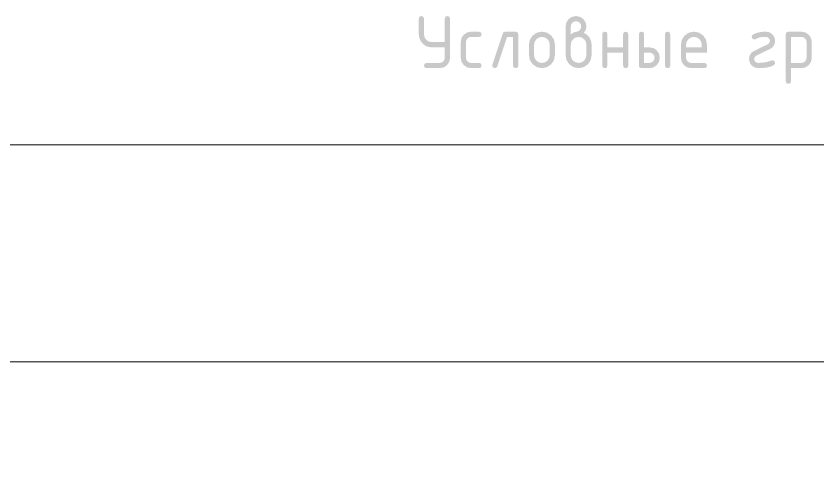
# Model space of a CAD drawing. Header units: millimetres. Extents: x 0 to 420, y 0 to 297.
# Drawn here: x 33.29 to 59.9, y 47.83 to 62.82 of the extents above; entities that cross this region are included whole.
import ezdxf

# ---------------------------------------------------------------- set-up
doc = ezdxf.new("R2010")
doc.units = ezdxf.units.MM

msp = doc.modelspace()

# ---------------------------------------------------------------- hatches: boundary and pattern name
for points in [[(47.518837, 61.778224), (47.086685, 61.778224), (46.971016, 61.79166), (46.870333, 61.831967), (46.784533, 61.899147), (46.713512, 61.993198), (46.669621, 62.095586), (46.655083, 62.210376), (46.655083, 62.728519), (46.67658, 62.793287), (46.741073, 62.81506), (46.80584, 62.793287), (46.827613, 62.728519), (46.827613, 62.210376), (46.84663, 62.110744), (46.903681, 62.026822), (46.987328, 61.970047), (47.086685, 61.951305), (47.518837, 61.951305), (47.518837, 62.728519), (47.540404, 62.793287), (47.605378, 62.81506), (47.670146, 62.793287), (47.691919, 62.728519), (47.691919, 61.432612), (47.66677, 61.298322), (47.591598, 61.18677), (47.479908, 61.111873), (47.346307, 61.087), (46.914154, 61.087), (46.84918, 61.108566), (46.827613, 61.173541), (46.84918, 61.238308), (46.914154, 61.260081), (47.346307, 61.260081), (47.412384, 61.272553), (47.468126, 61.310242), (47.506091, 61.365639), (47.518837, 61.432612)], [(48.220518, 61.951305), (48.220518, 61.432612), (48.233058, 61.366742), (48.27123, 61.310793), (48.327454, 61.272622), (48.3936, 61.260081), (48.652671, 61.260081), (48.717439, 61.238308), (48.739212, 61.173541), (48.717439, 61.108566), (48.652671, 61.087), (48.3936, 61.087), (48.25931, 61.111873), (48.147758, 61.18677), (48.072861, 61.298322), (48.047988, 61.432612), (48.047988, 61.951305), (48.072861, 62.084906), (48.147758, 62.196596), (48.25931, 62.271768), (48.3936, 62.296917), (48.652671, 62.296917), (48.717439, 62.275144), (48.739212, 62.210376), (48.717439, 62.145402), (48.652671, 62.123836), (48.3936, 62.123836), (48.326558, 62.111089), (48.270679, 62.073124), (48.232989, 62.017382)], [(49.524268, 62.296917), (49.86988, 62.296917), (49.934647, 62.275144), (49.95642, 62.210376), (49.95642, 61.173541), (49.934647, 61.108566), (49.86988, 61.087), (49.805387, 61.108566), (49.78389, 61.173541), (49.78389, 62.123836), (49.586004, 62.123836), (49.260235, 61.14598), (49.229781, 61.101607), (49.178656, 61.087), (49.114163, 61.108911), (49.092666, 61.174643), (49.096524, 61.201101), (49.438278, 62.225811), (49.471351, 62.279141)], [(52.917522, 61.605693), (52.917522, 61.173541), (52.895749, 61.108566), (52.830981, 61.087), (52.766489, 61.108566), (52.744991, 61.173541), (52.744991, 62.210376), (52.766489, 62.275144), (52.830981, 62.296917), (52.895749, 62.275144), (52.917522, 62.210376), (52.917522, 61.778224), (53.436215, 61.778224), (53.436215, 62.210376), (53.457712, 62.275144), (53.522205, 62.296917), (53.586972, 62.275144), (53.608745, 62.210376), (53.608745, 61.173541), (53.586972, 61.108566), (53.522205, 61.087), (53.457712, 61.108566), (53.436215, 61.173541), (53.436215, 61.605693)], [(58.394671, 61.346071), (58.459439, 61.324574), (58.481212, 61.260081), (58.468947, 61.215433), (58.432705, 61.18236), (58.338335, 61.140485), (58.221383, 61.110702), (58.081796, 61.092908), (57.919523, 61.087), (57.803079, 61.108979), (57.705652, 61.175194), (57.639437, 61.273104), (57.617457, 61.389617), (57.628215, 61.477682), (57.660521, 61.55257), (57.714428, 61.614332), (57.789988, 61.66302), (58.237575, 61.879096), (58.290905, 61.924916), (58.308681, 61.9943), (58.299173, 62.043772), (58.270648, 62.085802), (58.228548, 62.114327), (58.178595, 62.123836), (58.050024, 62.119288), (57.960313, 62.105646), (57.830778, 62.047768), (57.789988, 62.037295), (57.729354, 62.063202), (57.703447, 62.123836), (57.714747, 62.166417), (57.749198, 62.199903), (57.833034, 62.242269), (57.932477, 62.272595), (58.047629, 62.290828), (58.178595, 62.296917), (58.294832, 62.274662), (58.392466, 62.208172), (58.458956, 62.110538), (58.481212, 61.9943), (58.470274, 61.905925), (58.437528, 61.830934), (58.383078, 61.769275), (58.307028, 61.720897), (57.863299, 61.507026), (57.808247, 61.459897), (57.789988, 61.389617), (57.799496, 61.339456), (57.828022, 61.297564), (57.869845, 61.269314), (57.919523, 61.260081), (58.156546, 61.279925), (58.362149, 61.339456)]]:
    msp.add_hatch(color=7).paths.add_polyline_path(points, flags=0)
h = msp.add_hatch(color=7)
h.paths.add_polyline_path([(51.70008, 62.210376), (51.8055, 62.275144), (51.901825, 62.296917), (51.953088, 62.311869), (52.001043, 62.357), (52.03453, 62.413224), (52.045692, 62.469448), (52.033289, 62.536696), (51.996082, 62.592369), (51.94041, 62.629851), (51.873161, 62.642529), (51.80612, 62.629782), (51.75024, 62.591817), (51.712551, 62.536007), (51.70008, 62.469448)], flags=0)
h.paths.add_polyline_path([(52.132233, 62.261088), (52.238962, 62.196665), (52.321299, 62.10289), (52.373665, 61.988788), (52.391304, 61.864765), (52.391304, 61.519153), (52.359609, 61.352065), (52.265075, 61.212677), (52.125342, 61.118419), (51.959151, 61.087), (51.792546, 61.118488), (51.653226, 61.213228), (51.558969, 61.352548), (51.527549, 61.519153), (51.527549, 62.469448), (51.552492, 62.603462), (51.627871, 62.714738), (51.739561, 62.78991), (51.873161, 62.81506), (52.006762, 62.789842), (52.118452, 62.714187), (52.193624, 62.602566), (52.218773, 62.469448), (52.197, 62.352039)], flags=0)
h.paths.add_polyline_path([(52.218773, 61.519153), (52.218773, 61.864765), (52.199825, 61.964121), (52.143257, 62.047768), (52.059265, 62.104819), (51.959151, 62.123836), (51.858623, 62.104819), (51.775045, 62.047768), (51.718752, 61.964121), (51.70008, 61.864765), (51.70008, 61.519153), (51.718752, 61.418625), (51.775045, 61.335047), (51.858623, 61.278754), (51.959151, 61.260081), (52.059265, 61.278823), (52.143257, 61.335598), (52.199825, 61.41952)], flags=0)
h = msp.add_hatch(color=7)
h.paths.add_polyline_path([(50.310108, 61.519153), (50.310108, 61.864765), (50.341596, 62.030474), (50.436336, 62.170138), (50.575587, 62.265154), (50.741709, 62.296917), (50.909279, 62.265567), (51.048736, 62.171791), (51.142512, 62.032334), (51.173862, 61.864765), (51.173862, 61.519153), (51.142167, 61.352548), (51.047634, 61.213228), (50.907901, 61.118488), (50.741709, 61.087), (50.575587, 61.118488), (50.436336, 61.213228), (50.341596, 61.352548)], flags=0)
h.paths.add_polyline_path([(51.001332, 61.519153), (51.001332, 61.864765), (50.982315, 61.964121), (50.925264, 62.047768), (50.841341, 62.104819), (50.741709, 62.123836), (50.642353, 62.104819), (50.558706, 62.047768), (50.501655, 61.964121), (50.482638, 61.864765), (50.482638, 61.519153), (50.50131, 61.418625), (50.557603, 61.335047), (50.641181, 61.278754), (50.741709, 61.260081), (50.841341, 61.278823), (50.925264, 61.335598), (50.982315, 61.41952)], flags=0)
h = msp.add_hatch(color=7)
h.paths.add_polyline_path([(54.653657, 61.432612), (54.628508, 61.298322), (54.553336, 61.18677), (54.441646, 61.111873), (54.308045, 61.087), (54.048422, 61.087), (53.98393, 61.108566), (53.962433, 61.173541), (53.962433, 62.210376), (53.98393, 62.275144), (54.048422, 62.296917), (54.11319, 62.275144), (54.134963, 62.210376), (54.134963, 61.778224), (54.308045, 61.778224), (54.441646, 61.753075), (54.553336, 61.677903), (54.628508, 61.566626)], flags=0)
h.paths.add_polyline_path([(54.480575, 61.432612), (54.468173, 61.49986), (54.430966, 61.555533), (54.375293, 61.593015), (54.308045, 61.605693), (54.134963, 61.605693), (54.134963, 61.260081), (54.308045, 61.260081), (54.374122, 61.272553), (54.429863, 61.310242), (54.467828, 61.365639)], flags=0)
h.paths.add_polyline_path([(54.826187, 62.210376), (54.847753, 62.275144), (54.912728, 62.296917), (54.977496, 62.275144), (54.999269, 62.210376), (54.999269, 61.173541), (54.977496, 61.108566), (54.912728, 61.087), (54.847753, 61.108566), (54.826187, 61.173541)], flags=0)
h = msp.add_hatch(color=7)
h.paths.add_polyline_path([(55.786939, 62.123836), (55.687582, 62.104819), (55.603935, 62.047768), (55.546885, 61.964121), (55.527868, 61.864765), (55.527868, 61.778224), (56.046561, 61.778224), (56.046561, 61.864765), (56.027544, 61.964121), (55.970494, 62.047768), (55.886571, 62.104819)], flags=0)
h.paths.add_polyline_path([(55.527868, 61.605693), (55.527868, 61.432612), (55.540408, 61.366742), (55.57858, 61.310793), (55.634803, 61.272622), (55.700949, 61.260081), (56.132551, 61.260081), (56.197319, 61.238308), (56.219092, 61.173541), (56.197319, 61.108566), (56.132551, 61.087), (55.700949, 61.087), (55.56666, 61.111873), (55.455107, 61.18677), (55.380211, 61.298322), (55.355337, 61.432612), (55.355337, 61.864765), (55.386826, 62.030474), (55.481566, 62.170138), (55.620816, 62.265154), (55.786939, 62.296917), (55.954508, 62.265567), (56.093966, 62.171791), (56.187741, 62.032334), (56.219092, 61.864765), (56.219092, 61.605693)], flags=0)
h = msp.add_hatch(color=7)
h.paths.add_polyline_path([(58.834899, 62.210376), (58.856397, 62.275144), (58.920889, 62.296917), (59.353042, 62.296917), (59.487056, 62.271768), (59.598332, 62.196596), (59.673504, 62.084906), (59.698654, 61.951305), (59.698654, 61.432612), (59.673504, 61.299493), (59.598332, 61.187872), (59.487056, 61.112218), (59.353042, 61.087), (59.00743, 61.087), (59.00743, 60.654847), (58.985657, 60.590079), (58.920889, 60.568306), (58.856397, 60.590079), (58.834899, 60.654847)], flags=0)
h.paths.add_polyline_path([(59.00743, 62.123836), (59.00743, 61.260081), (59.353042, 61.260081), (59.419601, 61.272553), (59.475411, 61.310242), (59.513376, 61.365639), (59.526123, 61.432612), (59.526123, 61.951305), (59.513445, 62.018554), (59.475963, 62.074226), (59.42029, 62.111433), (59.353042, 62.123836)], flags=0)

# ---------------------------------------------------------------- linework, layer by layer
at = {"color": 7, "lineweight": 0}
msp.add_lwpolyline([(121.708333, 1.735667), (7.239, 1.735667), (7.239, 58.547), (121.708333, 58.547)], close=True, dxfattribs=at)
msp.add_lwpolyline([(7.239, 51.350333), (121.708333, 51.350333)], dxfattribs=at)

doc.saveas('drawing.dxf')
